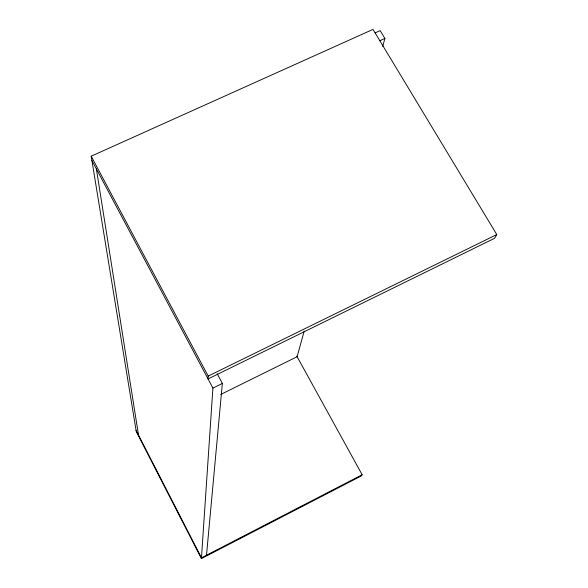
<?xml version="1.0" encoding="UTF-8"?>
<svg xmlns="http://www.w3.org/2000/svg" width="588" height="588" viewBox="0 0 588 588"><rect width="100%" height="100%" fill="white"/><g stroke="black" fill="none" stroke-linecap="round" stroke-linejoin="round"><path stroke-width="0.88" d="M91.206 156.188L208.196 376.099L208.049 378.944L494.552 238.316L496.794 234.561L372.998 29.4L91.206 156.188L136.262 431.555L201.412 558.6L361.473 475.846L362.157 474.759L296.786 356.122M201.412 558.6L212.907 388.08L91.912 160.517M206.506 555.219L222.352 383.427L217.163 373.703M304.194 331.088L297.116 356.725L220.691 394.482M382.707 46.408L384.905 38.448L380.171 30.62L375.159 32.884M362.157 474.759L201.464 557.821L136.056 430.291M212.907 388.08L222.352 383.427M208.196 376.099L496.794 234.561M379.885 40.719L384.905 38.448M96.373 168.903L138.511 435.091"/></g></svg>
